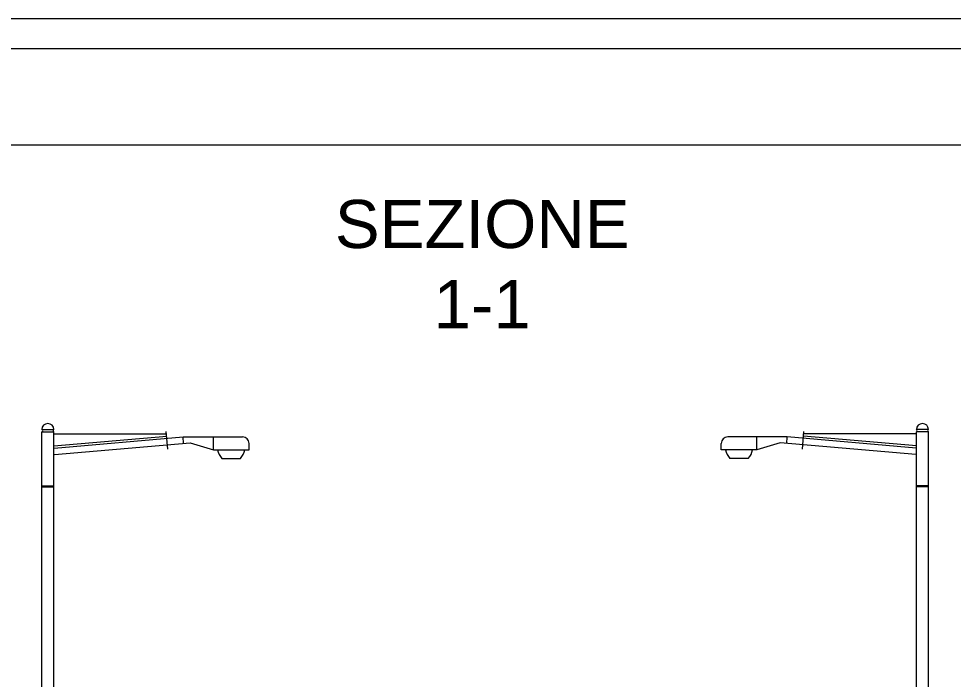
# Model space of a CAD drawing. Header units: millimetres. Extents: x 366 to 1555, y 702 to 1543.
# Drawn here: x 470.9 to 626.4, y 1432.8 to 1542.7 of the extents above; entities that cross this region are included whole.
import ezdxf

# ---------------------------------------------------------------- set-up
doc = ezdxf.new("R2010")
doc.units = ezdxf.units.MM
doc.layers.add('1_CARTIGLIO', color=7, linetype='Continuous', lineweight=9)
doc.styles.get("Standard").update_dxf_attribs({"font": 'arial.ttf'})

msp = doc.modelspace()

# ---------------------------------------------------------------- linework, layer by layer
at = {"layer": '1_CARTIGLIO', "ltscale": 100}
for p, q in [((474.76485, 1474.34346), (476.78155, 1474.34346)), ((622.28049, 1474.34346), (620.26379, 1474.34346)), ((474.7832, 1393.34346), (474.7832, 1473.98346)), ((474.7832, 1473.98346), (476.7632, 1473.98346)), ((476.7632, 1393.34346), (476.7632, 1473.98346)), ((476.7632, 1473.62346), (495.50846, 1473.62346)), ((476.7632, 1471.64346), (495.54022, 1473.25292)), ((476.79394, 1471.28477), (498.2611, 1473.12481)), ((495.72469, 1471.10081), (495.4748, 1474.01612)), ((498.35333, 1472.04876), (498.2611, 1473.12481)), ((498.2611, 1473.12481), (508.1611, 1473.12481)), ((503.3011, 1470.96481), (503.3011, 1473.12481)), ((508.1611, 1473.12014), (508.1611, 1473.12481)), ((588.88424, 1473.12014), (588.88424, 1473.12481)), ((598.78424, 1473.12481), (588.88424, 1473.12481)), ((593.74424, 1470.96481), (593.74424, 1473.12481)), ((598.69201, 1472.04876), (598.78424, 1473.12481)), ((620.2514, 1471.28477), (598.78424, 1473.12481)), ((601.32065, 1471.10081), (601.57054, 1474.01612)), ((620.28214, 1471.64346), (601.50512, 1473.25292)), ((620.28214, 1473.62346), (601.53688, 1473.62346)), ((620.28214, 1393.34346), (620.28214, 1473.98346)), ((622.26214, 1473.98346), (620.28214, 1473.98346)), ((622.26214, 1393.34346), (622.26214, 1473.98346)), ((476.88618, 1470.20872), (499.42939, 1472.14099)), ((499.42939, 1472.14099), (503.3011, 1470.96481)), ((509.23642, 1472.04481), (509.2411, 1472.04481)), ((509.2411, 1470.96481), (509.2411, 1472.04481)), ((587.80892, 1472.04481), (587.80424, 1472.04481)), ((587.80424, 1470.96481), (587.80424, 1472.04481)), ((597.61595, 1472.14099), (593.74424, 1470.96481)), ((620.15916, 1470.20872), (597.61595, 1472.14099)), ((503.3011, 1470.96481), (509.2411, 1470.96481)), ((504.7411, 1469.52481), (507.8011, 1469.52481)), ((508.1611, 1470.96481), (508.1611, 1470.96949)), ((593.74424, 1470.96481), (587.80424, 1470.96481)), ((588.88424, 1470.96481), (588.88424, 1470.96949)), ((592.30424, 1469.52481), (589.24424, 1469.52481)), ((474.7832, 1464.98346), (476.7632, 1464.98346)), ((474.7832, 1464.80346), (476.7632, 1464.80346)), ((622.26214, 1464.98346), (620.28214, 1464.98346)), ((622.26214, 1464.80346), (620.28214, 1464.80346))]:
    msp.add_line(p, q, dxfattribs=at)
at = {"layer": '1_CARTIGLIO'}
for points in [[(365.79901, 701.68381), (1554.79901, 701.68381), (1554.79901, 1542.68381), (365.79901, 1542.68381)], [(370.79901, 706.68381), (1549.79901, 706.68381), (1549.79901, 1537.68381), (370.79901, 1537.68381)]]:
    msp.add_lwpolyline(points, close=True, dxfattribs=at)
at = {"layer": '1_CARTIGLIO', "ltscale": 100}
msp.add_lwpolyline([(396.05656, 1521.69045), (693.71633, 1521.69045), (693.71633, 1248.5642), (396.05656, 1248.5642)], close=True, dxfattribs=at)
for centre, radius, start, end in [((475.7732, 1474.34346), 1.00835, 0, 180), ((474.71875, 1474.16346), 0.19119, 289.6994028, 70.3005972), ((476.82765, 1474.16346), 0.19119, 109.6994028, 250.3005972), ((621.27214, 1474.34346), 1.00835, 0, 180), ((620.21769, 1474.16346), 0.19119, 289.6994028, 70.3005972), ((622.32659, 1474.16346), 0.19119, 109.6994028, 250.3005972), ((508.1611, 1472.04481), 1.07532, 0, 90), ((588.88424, 1472.04481), 1.07532, 90, 180), ((506.9011, 1471.50481), 2.93019, 190.6196553, 222.5104471), ((505.6411, 1471.50481), 2.93019, 317.4895529, 349.3803447), ((591.40424, 1471.50481), 2.93019, 190.6196553, 222.5104471), ((590.14424, 1471.50481), 2.93019, 317.4895529, 349.3803447)]:
    msp.add_arc(centre, radius, start, end, dxfattribs=at)

# ---------------------------------------------------------------- texts
note = msp.add_mtext_dynamic_manual_height_columns('{\\C1;SEZIONE }', width=3.4472303, gutter_width=41.36954, heights=[0.91714, 0], dxfattribs=dict(at, insert=(525.63239, 1501.87767), char_height=8, attachment_point=5))
for column, words in zip(note.columns.linked_columns, ['{\\C1;1-1}']):
    column.text = words

doc.saveas('drawing.dxf')
